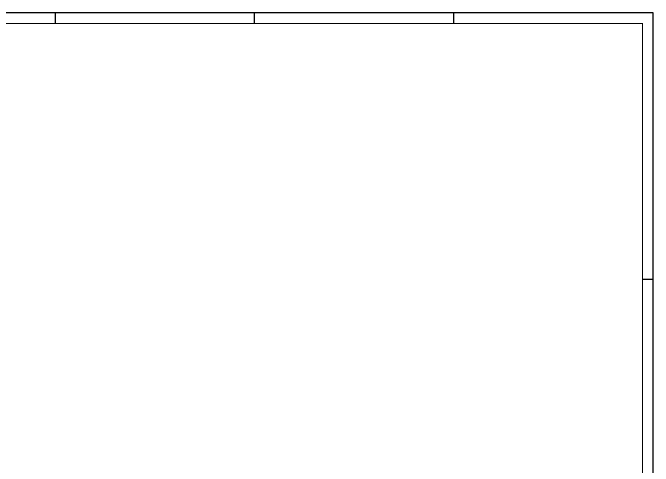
# Paper-space layout 'Folhas ABNT' of a CAD drawing. Header units: millimetres. Extents: x -50 to 3498, y 20 to 861.
# Drawn here: x 545 to 1139, y 441 to 861 of the extents above; entities that cross this region are included whole.
import ezdxf

# ---------------------------------------------------------------- set-up
doc = ezdxf.new("R2010")
doc.units = ezdxf.units.MM
doc.layers.add('ARQ-FOLHA', color=7, linetype='Continuous')
doc.layers.add('ARQ-LINHA-01', color=1, linetype='Continuous')

psp = doc.layouts.new('Folhas ABNT')

# ---------------------------------------------------------------- linework, layer by layer
at = {"layer": 'ARQ-FOLHA', "color": 6, "const_width": 1}
psp.add_lwpolyline([(1129.24, 851.01), (-24.76, 851.01), (-24.76, 30.01), (1129.24, 30.01), (1129.24, 851.01)], dxfattribs=at)
at = {"layer": 'ARQ-LINHA-01'}
for p, q in [((1139.24, 861.01), (-49.76, 861.01)), ((584.24, 851.01), (584.24, 861.01)), ((769.24, 851.01), (769.24, 861.01)), ((954.24, 851.01), (954.24, 861.01)), ((1139.24, 20.01), (1139.24, 861.01)), ((1129.24, 614.01), (1139.24, 614.01))]:
    psp.add_line(p, q, dxfattribs=at)

doc.saveas('drawing.dxf')
